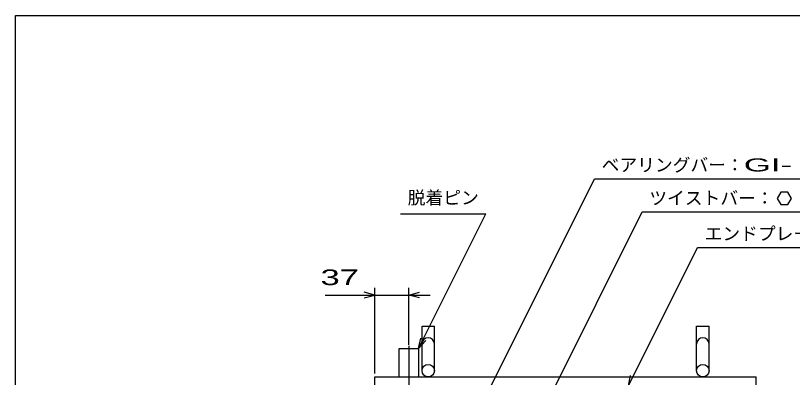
# Model space of a CAD drawing. Units: millimetres, scale not verified. Extents: x -1456 to 1385, y -1026 to 843.
# Drawn here: x -1383 to -509, y 436 to 843 of the extents above; entities that cross this region are included whole.
import ezdxf
from ezdxf.enums import TextEntityAlignment as Align

# ---------------------------------------------------------------- set-up
doc = ezdxf.new("R2010")
doc.units = ezdxf.units.MM
doc.header["$LTSCALE"] = 8
doc.linetypes.add('LONG_DASHED_DOTTED', pattern=[15.25, 12, -1.5, 0.25, -1.5])
for name, color, linetype, lineweight in [('0_2', 150, 'Continuous', 25), ('19', 6, 'Continuous', 25), ('22', 4, 'Continuous', 25)]:
    doc.layers.add(name, color=color, linetype=linetype, lineweight=lineweight)
doc.styles.add('ベクトル', font='')
doc.styles.get('ベクトル').set_extended_font_data('ベクトル')

msp = doc.modelspace()

# ---------------------------------------------------------------- linework, layer by layer
at = {"layer": '0_2'}
for p, q in [((-1383.2, -917.2), (-1383.2, 842.8)), ((-1383.2, 842.8), (1384.8, 842.8))]:
    msp.add_line(p, q, dxfattribs=at)
at = {"layer": '19'}
for p, q in [((-925.758, 443.481), (-925.758, 493.481)), ((-925.758, 493.481), (-911.758, 493.481)), ((-911.758, 443.481), (-911.758, 493.481)), ((-616.758, 443.481), (-616.758, 493.481)), ((-616.758, 493.481), (-602.758, 493.481)), ((-602.758, 443.481), (-602.758, 493.481)), ((-951.608, 436.481), (-951.608, 468.481)), ((-951.608, 468.481), (-929.608, 468.481)), ((-929.608, 468.481), (-929.608, 436.481)), ((-978.758, 436.481), (-549.758, 436.481)), ((-978.758, -183.518), (-978.758, 436.481)), ((-549.758, -183.518), (-549.758, 436.481))]:
    msp.add_line(p, q, dxfattribs=at)
at = {"layer": '19', "linetype": 'LONG_DASHED_DOTTED'}
msp.add_line((-940.608, 471.481), (-940.608, 403.481), dxfattribs=at)
at = {"layer": '19'}
for centre in [(-918.758, 443.481), (-609.758, 443.481)]:
    msp.add_circle(centre, 7, dxfattribs=at)
for centre in [(-918.758, 473.481), (-609.758, 473.481)]:
    msp.add_arc(centre, 7, 0, 180, dxfattribs=at)
at = {"layer": '22'}
for p, q in [((-884.158, 354.231), (-731.658, 659.232)), ((-731.658, 659.232), (-363.658, 659.232)), ((-522.033, 644.194), (-526.033, 637.266)), ((-514.033, 644.194), (-522.033, 644.194)), ((-510.033, 637.182), (-514.033, 644.194)), ((-526.033, 637.266), (-522.033, 630.337)), ((-522.033, 630.337), (-514.033, 630.337)), ((-514.033, 630.337), (-510.033, 637.266)), ((-799.408, 379.231), (-678.033, 621.982)), ((-678.033, 621.982), (-442.033, 621.982)), ((-949.858, 619.982), (-853.858, 619.982)), ((-929.608, 468.481), (-853.858, 619.982)), ((-693.508, 426.481), (-615.758, 581.982)), ((-615.758, 581.982), (-279.758, 581.982)), ((-978.758, 440.481), (-978.758, 536.482)), ((-940.758, 472.486), (-940.758, 536.482)), ((-1034.758, 528.482), (-978.758, 528.482)), ((-978.758, 528.482), (-990.758, 531.682)), ((-990.758, 525.282), (-978.758, 528.482)), ((-978.758, 528.482), (-940.758, 528.482)), ((-940.758, 528.482), (-928.758, 531.682)), ((-928.758, 525.282), (-940.758, 528.482)), ((-940.758, 528.482), (-916.758, 528.482)), ((-929.608, 468.481), (-927.208, 480.161)), ((-929.608, 468.481), (-921.608, 477.281)), ((-693.508, 426.481), (-691.108, 438.161))]:
    msp.add_line(p, q, dxfattribs=at)

# ---------------------------------------------------------------- texts
at = {"layer": '22', "color": 2, "style": 'ベクトル'}
for s, p in [('ベアリングバー：', (-723.658, 674.832)), ('脱着ピン', (-941.858, 637.982)), ('ツイストバー：', (-670.033, 637.582)), ('エンドプレート：', (-607.758, 597.582))]:
    msp.add_text(s, height=14.66, dxfattribs=at).set_placement(p, align=Align.MIDDLE_LEFT)
for s, height, width, p in [('GI-', 14.66, 2, (-563.658, 674.832)), (' 37 ', 17.6, 1.65, (-1050.758, 548.482))]:
    msp.add_text(s, height=height, dxfattribs=dict(at, width=width)).set_placement(p, align=Align.MIDDLE_LEFT)

doc.saveas('drawing.dxf')
